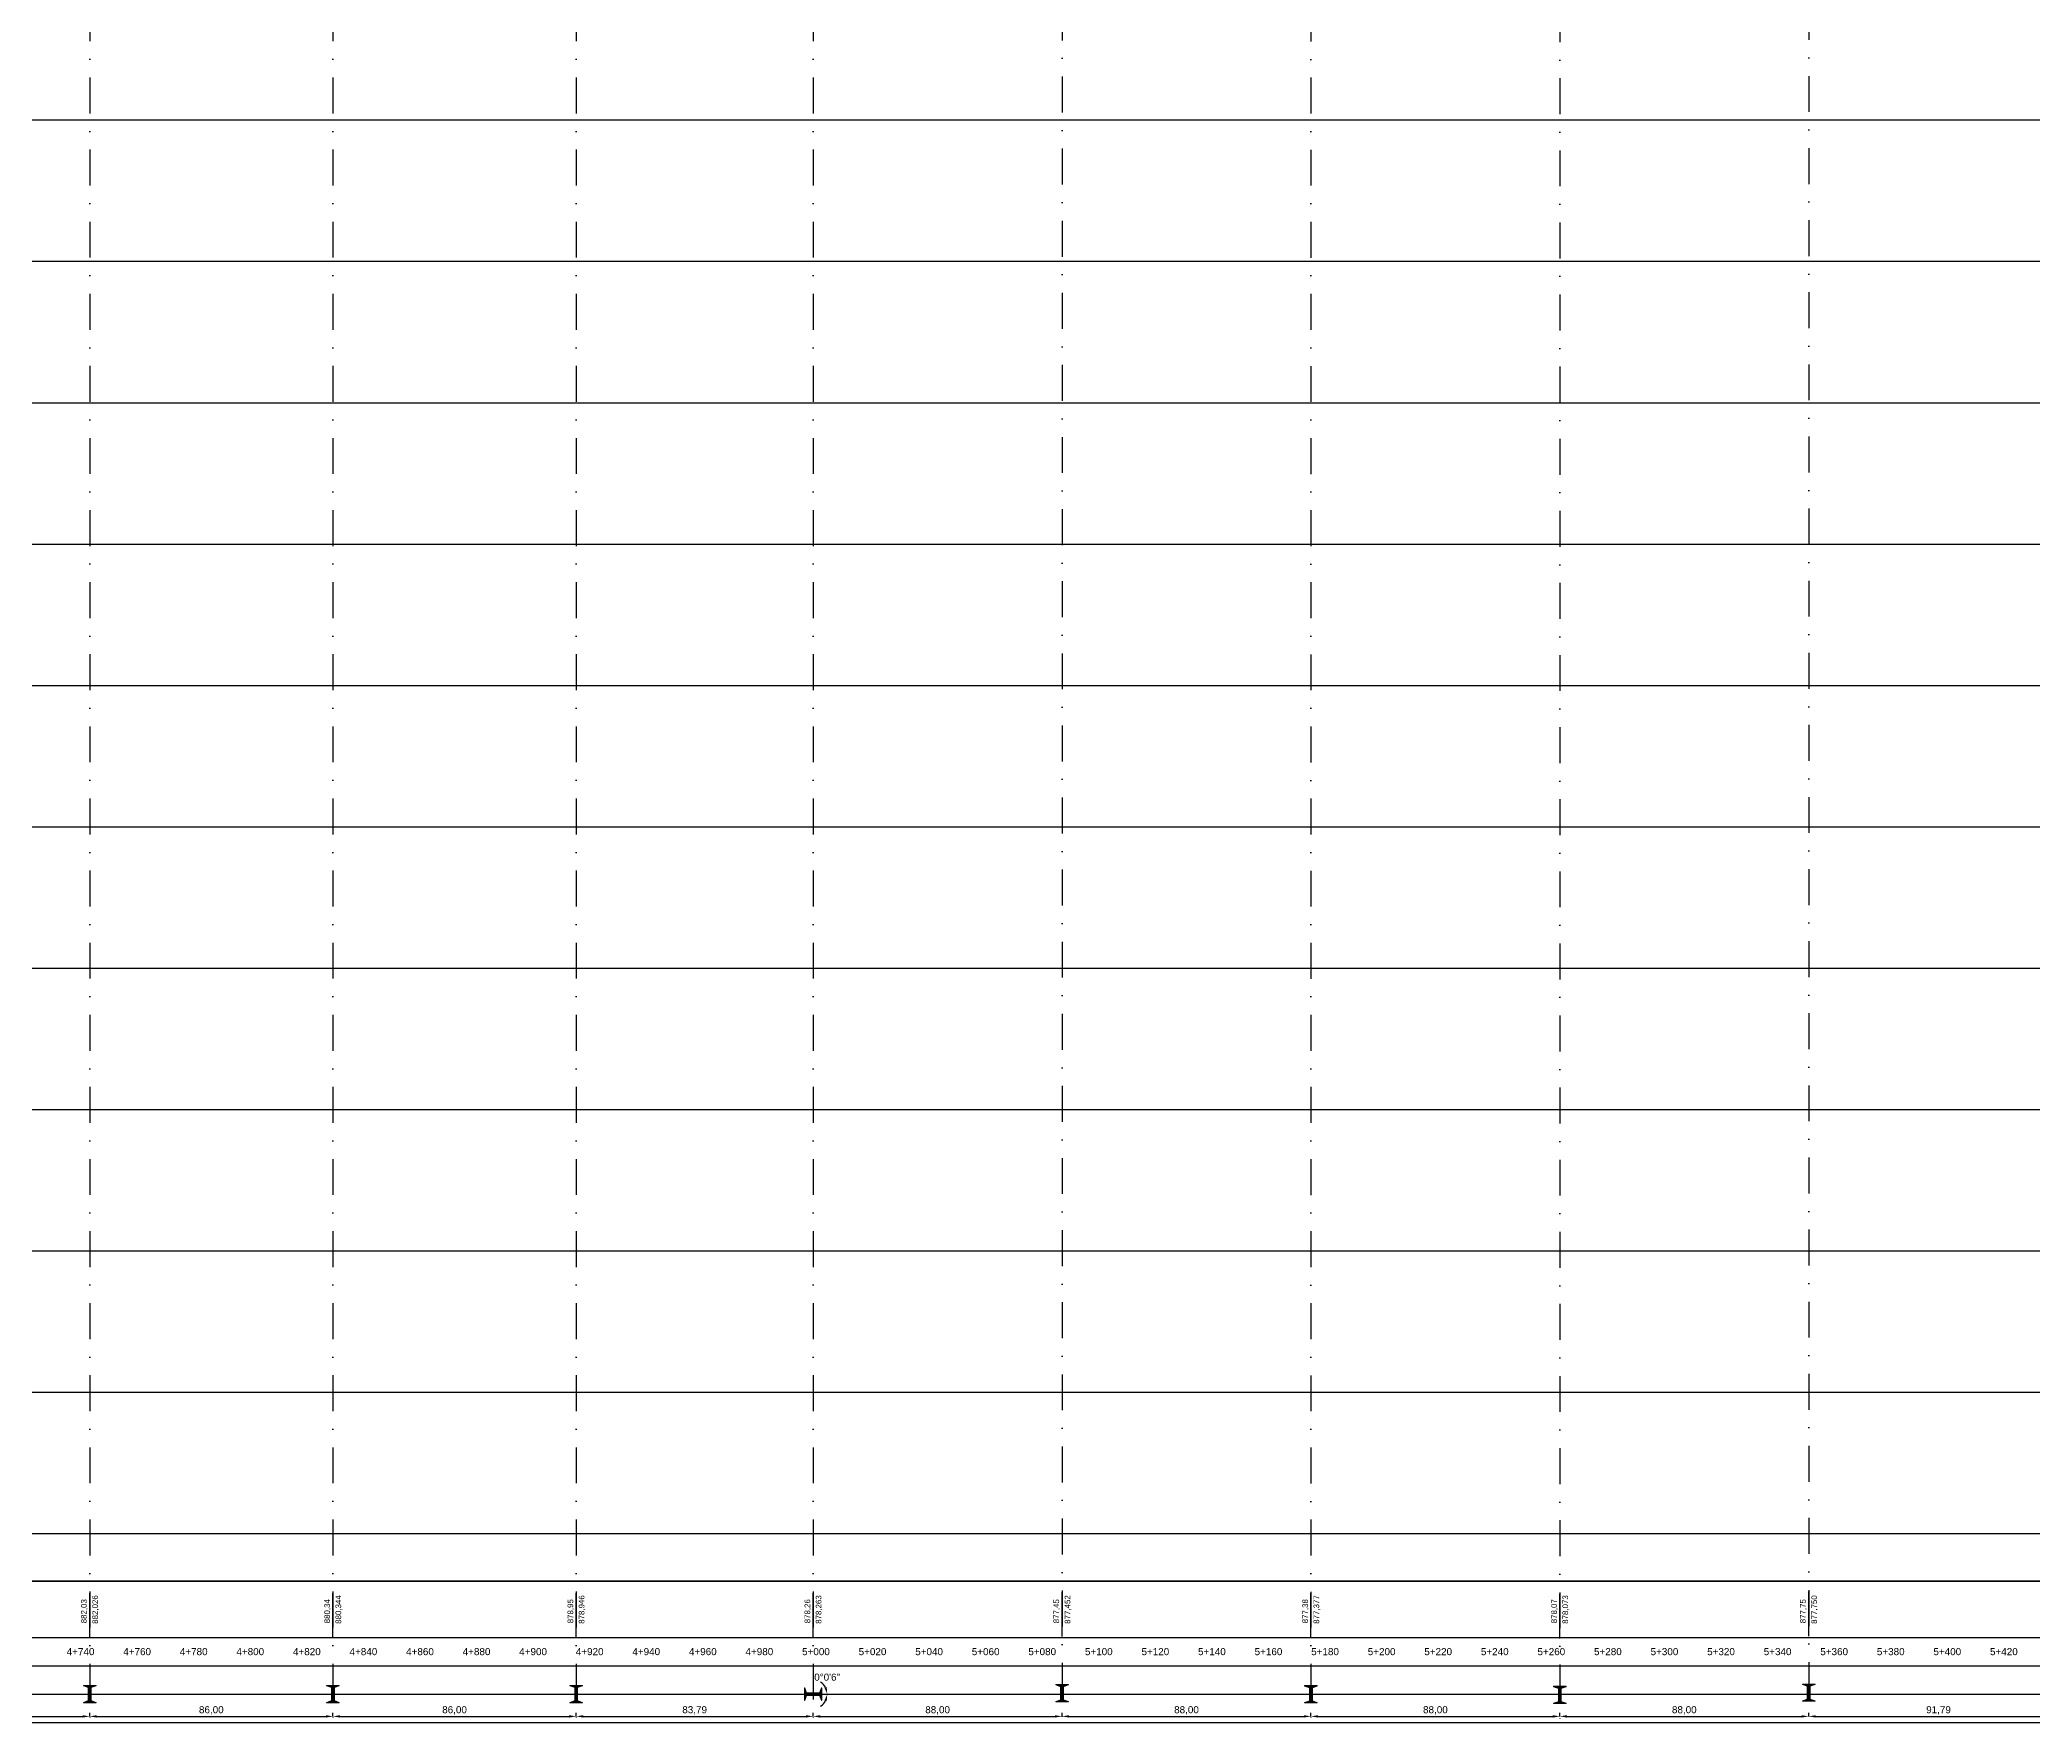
# Model space of a CAD drawing. Header units: metres. Extents: x -121 to 9872, y 3505 to 10721.
# Drawn here: x 4744 to 5449, y 5510 to 6105 of the extents above; entities that cross this region are included whole.
import ezdxf
from ezdxf.enums import TextEntityAlignment as Align

# ---------------------------------------------------------------- set-up
doc = ezdxf.new("R2010")
doc.units = ezdxf.units.M
doc.set_wipeout_variables(frame=1)
doc.header["$PDMODE"] = 2
doc.linetypes.add('DASHDOT', pattern=[25.4, 12.7, -6.35, 0, -6.35])
for name, color, linetype in [('EsquemáticoAlinhamento', 7, 'Continuous'), ('GRID', 253, 'Continuous'), ('Modelo_CotaTerreno_Perfil', 7, 'Continuous'), ('Perfil - Caixa', 251, 'Continuous'), ('Perfil - Texto Estaca', 7, 'Continuous'), ('Poste', 7, 'Continuous'), ('Poste Perfil', 251, 'Continuous'), ('Vertice', 8, 'Continuous')]:
    doc.layers.add(name, color=color, linetype=linetype)
doc.styles.add('R80', font='arial.ttf', dxfattribs={"height": 2})
doc.styles.get("Standard").update_dxf_attribs({"font": 'arial.ttf'})
doc.dimstyles.new('ISO-25', dxfattribs={"dimtxt": 2.5, "dimasz": 2.5, "dimexe": 1.25, "dimexo": 0.625, "dimtad": 1, "dimzin": 1, "dimtxsty": 'Standard', "dimcen": 2.5, "dimaunit": 1, "dimadec": 3, "dimazin": 3, "dimtfac": 1, "dimtmove": 0, "dimatfit": 3, "dimfxlon": 1, "dimarcsym": 0})

# ---------------------------------------------------------------- blocks, each defined once
blk = doc.blocks.new('PosteBloco')
at = {"lineweight": 0}
blk.add_lwpolyline([(-2.3, 0.52), (-2.9, 2.24), (-3.05, 2.24), (-3.05, -2.24), (-2.9, -2.24), (-2.3, -0.52), (2.3, -0.52), (2.9, -2.24), (3.05, -2.24), (3.05, 2.24), (2.9, 2.24), (2.3, 0.52)], close=True, dxfattribs=at)
blk.add_wipeout([(-2.3, 0.52), (-2.9, 2.24), (-3.05, 2.24), (-3.05, -2.24), (-2.9, -2.24), (-2.3, -0.52), (2.3, -0.52), (2.9, -2.24), (3.05, -2.24), (3.05, 2.24), (2.9, 2.24), (2.3, 0.52)]).dxf.layer = 'Poste'
at = {"layer": 'Poste Perfil'}
h = blk.add_hatch(color=256, dxfattribs=at)
h.dxf.hatch_style = 1
h.paths.add_polyline_path([(-2.3, 0.52), (-2.9, 2.24), (-3.05, 2.24), (-3.05, -2.24), (-2.9, -2.24), (-2.3, -0.52), (2.3, -0.52), (2.9, -2.24), (3.05, -2.24), (3.05, 2.24), (2.9, 2.24), (2.3, 0.52)])
at = {"color": 251, "lineweight": 0}
blk.add_circle((0, 0), 0.182, dxfattribs=at)
blk = doc.blocks.new('EsquematicoPlantaGaveta')
at = {"rotation": 269.9999999999131}
blk.add_blockref('PosteBloco', (0, 0), dxfattribs=at)
blk = doc.blocks.new('EsquematicoPlantaTopo')
at = {"layer": 'Poste Perfil'}
blk.add_blockref('PosteBloco', (0, 0), dxfattribs=at)
blk = doc.blocks.new('*D419')
at = {"layer": 'Defpoints', "color": 0, "transparency": 16777216}
for p in [(18.8, 5520.2), (93.89, 5520.2), (98.89, 5520.2), (99.08, 5520.2), (7744.18, 5520.2)]:
    blk.add_point(p, dxfattribs=at)
at = {"layer": 'Vertice', "color": 1, "lineweight": -2, "transparency": 16777216}
blk.add_line((100.33, 5520.2), (99.08, 5520.2), dxfattribs=at)
for start, end in [(27.89534, 55.79069), (304.2082, 332.10354), (359.99889, 360)]:
    blk.add_arc((93.89, 5520.2), 5.19, start, end, dxfattribs=at)
at = {"layer": 'Vertice', "color": 1, "transparency": 16777216}
for points in [[(98.88, 5522.73), (98.07, 5522.53), (99.08, 5520.2)], [(98.07, 5517.88), (98.88, 5517.68), (99.08, 5520.2)]]:
    blk.add_solid(points, dxfattribs=at)
at = {"layer": 'Vertice', "color": 0, "transparency": 16777216, "insert": (98.92, 5525.69), "char_height": 2.5, "attachment_point": 5}
blk.add_mtext('0°0\'4"', dxfattribs=at)
blk = doc.blocks.new('*D420')
at = {"layer": 'Defpoints', "color": 0, "transparency": 16777216}
for p in [(18.8, 5520.21), (317.44, 5520.21), (322.41, 5520.74), (322.7, 5520.39), (7744.18, 5520.21)]:
    blk.add_point(p, dxfattribs=at)
at = {"layer": 'Vertice', "color": 1, "lineweight": -2, "transparency": 16777216}
blk.add_line((323.92, 5520.91), (322.67, 5520.77), dxfattribs=at)
for start, end in [(33.66235, 61.14886), (305.02697, 332.51349), (360, 6.17583)]:
    blk.add_arc((317.44, 5520.21), 5.26, start, end, dxfattribs=at)
at = {"layer": 'Vertice', "color": 1, "transparency": 16777216}
for points in [[(322.21, 5523.26), (321.43, 5522.98), (322.67, 5520.77)], [(321.71, 5517.88), (322.52, 5517.68), (322.7, 5520.21)]]:
    blk.add_solid(points, dxfattribs=at)
at = {"layer": 'Vertice', "color": 0, "transparency": 16777216, "insert": (314.19, 5525.87), "char_height": 2.5, "attachment_point": 5}
blk.add_mtext('6°10\'33"', dxfattribs=at)
blk = doc.blocks.new('*D421')
at = {"layer": 'Defpoints', "color": 0, "transparency": 16777216}
for p in [(408.33, 5525.2), (410.45, 5523.89), (18.8, 5520.21), (408.3, 5520.21), (7744.18, 5520.21)]:
    blk.add_point(p, dxfattribs=at)
at = {"layer": 'Vertice', "color": 1, "lineweight": -2, "transparency": 16777216}
blk.add_arc((408.3, 5520.21), 4.27, 34.0786, 55.55779, dxfattribs=at)
at = {"layer": 'Vertice', "color": 1, "transparency": 16777216}
for points in [[(410.59, 5523.33), (410.84, 5524.12), (408.33, 5524.47)], [(412.23, 5522.72), (411.44, 5522.47), (412.57, 5520.21)]]:
    blk.add_solid(points, dxfattribs=at)
at = {"layer": 'Vertice', "color": 0, "transparency": 16777216, "insert": (418.36, 5525.9), "char_height": 2.5, "attachment_point": 5}
blk.add_mtext('89°38\'11"', dxfattribs=at)
blk = doc.blocks.new('*D422')
at = {"layer": 'Defpoints', "color": 0, "transparency": 16777216}
for p in [(18.8, 5520.21), (1069.43, 5520.21), (1074.72, 5520.21), (1074.72, 5520.21), (7744.18, 5520.21)]:
    blk.add_point(p, dxfattribs=at)
at = {"layer": 'Vertice', "color": 1, "lineweight": -2, "transparency": 16777216}
for start, end in [(27.39362, 54.7536), (305.28003, 332.64002), (360, 0.03363)]:
    blk.add_arc((1069.43, 5520.21), 5.29, start, end, dxfattribs=at)
at = {"layer": 'Vertice', "color": 1, "transparency": 16777216}
for points in [[(1074.53, 5522.74), (1073.72, 5522.54), (1074.72, 5520.21)], [(1073.72, 5517.87), (1074.53, 5517.68), (1074.72, 5520.21)]]:
    blk.add_solid(points, dxfattribs=at)
at = {"layer": 'Vertice', "color": 0, "transparency": 16777216, "insert": (1074.72, 5526.53), "char_height": 2.5, "attachment_point": 5}
blk.add_mtext('0°2\'1"', dxfattribs=at)
blk = doc.blocks.new('*D423')
at = {"layer": 'Defpoints', "color": 0, "transparency": 16777216}
for p in [(18.8, 5520.21), (1730.4, 5520.21), (1735.25, 5518.97), (1735.97, 5519.27), (7744.18, 5520.21)]:
    blk.add_point(p, dxfattribs=at)
at = {"layer": 'Vertice', "color": 1, "lineweight": -2, "transparency": 16777216}
blk.add_line((1735.86, 5518.82), (1737.08, 5518.51), dxfattribs=at)
for start, end in [(25.60978, 51.21956), (294.49933, 320.10911), (345.71889, 360)]:
    blk.add_arc((1730.4, 5520.21), 5.64, start, end, dxfattribs=at)
at = {"layer": 'Vertice', "color": 1, "transparency": 16777216}
for points in [[(1735.9, 5522.74), (1735.08, 5522.55), (1736.04, 5520.21)], [(1734.36, 5516.78), (1735.1, 5516.4), (1735.87, 5518.81)]]:
    blk.add_solid(points, dxfattribs=at)
at = {"layer": 'Vertice', "color": 0, "transparency": 16777216, "insert": (1735.58, 5526.22), "char_height": 2.5, "attachment_point": 5}
blk.add_mtext('14°16\'52"', dxfattribs=at)
blk = doc.blocks.new('*D424')
at = {"layer": 'Defpoints', "color": 0, "transparency": 16777216}
for p in [(18.8, 5520.21), (2179.17, 5520.21), (2184.17, 5520.21), (2184.17, 5520.21), (7744.18, 5520.21)]:
    blk.add_point(p, dxfattribs=at)
at = {"layer": 'Vertice', "color": 1, "lineweight": -2, "transparency": 16777216}
for start, end in [(28.97836, 57.95672), (302.04245, 331.02081), (359.99917, 360)]:
    blk.add_arc((2179.18, 5520.21), 5, start, end, dxfattribs=at)
at = {"layer": 'Vertice', "color": 1, "transparency": 16777216}
for points in [[(2183.95, 5522.73), (2183.14, 5522.52), (2184.17, 5520.21)], [(2183.14, 5517.89), (2183.95, 5517.68), (2184.17, 5520.21)]]:
    blk.add_solid(points, dxfattribs=at)
at = {"layer": 'Vertice', "color": 0, "transparency": 16777216, "insert": (2183.93, 5526.57), "char_height": 2.5, "attachment_point": 5}
blk.add_mtext('0°0\'3"', dxfattribs=at)
blk = doc.blocks.new('*D425')
at = {"layer": 'Defpoints', "color": 0, "transparency": 16777216}
for p in [(18.8, 5520.21), (2756.33, 5520.21), (2761.3, 5520.69), (2761.3, 5520.37), (7744.18, 5520.21)]:
    blk.add_point(p, dxfattribs=at)
at = {"layer": 'Vertice', "color": 1, "lineweight": -2, "transparency": 16777216}
for start, end in [(34.61408, 63.6901), (301.84795, 330.92398), (360, 5.53806)]:
    blk.add_arc((2756.33, 5520.21), 4.98, start, end, dxfattribs=at)
at = {"layer": 'Vertice', "color": 1, "transparency": 16777216}
for points in [[(2760.82, 5523.18), (2760.03, 5522.89), (2761.28, 5520.69)], [(2760.27, 5517.89), (2761.08, 5517.68), (2761.31, 5520.21)]]:
    blk.add_solid(points, dxfattribs=at)
at = {"layer": 'Vertice', "color": 0, "transparency": 16777216, "insert": (2762.28, 5526.53), "char_height": 2.5, "attachment_point": 5}
blk.add_mtext('5°32\'17"', dxfattribs=at)
blk = doc.blocks.new('*D426')
at = {"layer": 'Defpoints', "color": 0, "transparency": 16777216}
for p in [(18.8, 5520.21), (3042.28, 5520.21), (3047.25, 5520.33), (3047.27, 5520.57), (7744.18, 5520.21)]:
    blk.add_point(p, dxfattribs=at)
at = {"layer": 'Vertice', "color": 1, "lineweight": -2, "transparency": 16777216}
for start, end in [(33.26399, 62.38049), (301.76701, 330.88351), (360, 4.1475)]:
    blk.add_arc((3042.28, 5520.21), 4.97, start, end, dxfattribs=at)
at = {"layer": 'Vertice', "color": 1, "transparency": 16777216}
for points in [[(3046.83, 5523.07), (3046.05, 5522.8), (3047.24, 5520.56)], [(3046.22, 5517.89), (3047.03, 5517.68), (3047.25, 5520.21)]]:
    blk.add_solid(points, dxfattribs=at)
at = {"layer": 'Vertice', "color": 0, "transparency": 16777216, "insert": (3047.09, 5525.65), "char_height": 2.5, "attachment_point": 5}
blk.add_mtext('4°8\'51"', dxfattribs=at)
blk = doc.blocks.new('*D427')
at = {"layer": 'Defpoints', "color": 0, "transparency": 16777216}
for p in [(18.8, 5520.21), (4017.51, 5520.21), (4021.79, 5517.61), (4021.98, 5518.5), (7744.18, 5520.21)]:
    blk.add_point(p, dxfattribs=at)
at = {"layer": 'Vertice', "color": 1, "lineweight": -2, "transparency": 16777216}
for start, end in [(30.31373, 60.62746), (268.10588, 298.41961), (328.73333, 360)]:
    blk.add_arc((4017.51, 5520.21), 4.78, start, end, dxfattribs=at)
at = {"layer": 'Vertice', "color": 1, "transparency": 16777216}
for points in [[(4022.04, 5522.73), (4021.24, 5522.51), (4022.29, 5520.21)], [(4019.5, 5516.3), (4020.07, 5515.7), (4021.6, 5517.72)]]:
    blk.add_solid(points, dxfattribs=at)
at = {"layer": 'Vertice', "color": 0, "transparency": 16777216, "insert": (4024.12, 5526.66), "char_height": 2.5, "attachment_point": 5}
blk.add_mtext('31°16\'0"', dxfattribs=at)
blk = doc.blocks.new('*D428')
at = {"layer": 'Defpoints', "color": 0, "transparency": 16777216}
for p in [(18.8, 5520.21), (4503.97, 5520.21), (4508.96, 5520.08), (4508.96, 5520.02), (7744.18, 5520.21)]:
    blk.add_point(p, dxfattribs=at)
at = {"layer": 'Vertice', "color": 1, "lineweight": -2, "transparency": 16777216}
for start, end in [(28.96918, 57.93836), (299.98969, 328.95887), (357.92806, 360)]:
    blk.add_arc((4503.97, 5520.21), 5, start, end, dxfattribs=at)
at = {"layer": 'Vertice', "color": 1, "transparency": 16777216}
for points in [[(4508.74, 5522.73), (4507.94, 5522.52), (4508.96, 5520.21)], [(4507.85, 5517.75), (4508.65, 5517.51), (4508.96, 5520.02)]]:
    blk.add_solid(points, dxfattribs=at)
at = {"layer": 'Vertice', "color": 0, "transparency": 16777216, "insert": (4509.75, 5526.56), "char_height": 2.5, "attachment_point": 5}
blk.add_mtext('2°4\'19"', dxfattribs=at)
blk = doc.blocks.new('*D429')
at = {"layer": 'Defpoints', "color": 0, "transparency": 16777216}
for p in [(18.8, 5520.2), (5017.76, 5520.2), (5022.76, 5520.2), (5022.76, 5520.2), (7744.18, 5520.2)]:
    blk.add_point(p, dxfattribs=at)
at = {"layer": 'Vertice', "color": 1, "lineweight": -2, "transparency": 16777216}
for start, end in [(28.98172, 57.96343), (302.0349, 331.01662), (359.99833, 360)]:
    blk.add_arc((5017.76, 5520.2), 5, start, end, dxfattribs=at)
at = {"layer": 'Vertice', "color": 1, "transparency": 16777216}
for points in [[(5022.54, 5522.73), (5021.73, 5522.52), (5022.76, 5520.2)], [(5021.73, 5517.89), (5022.54, 5517.68), (5022.76, 5520.2)]]:
    blk.add_solid(points, dxfattribs=at)
at = {"layer": 'Vertice', "color": 0, "transparency": 16777216, "insert": (5022.7, 5526.2), "char_height": 2.5, "attachment_point": 5}
blk.add_mtext('0°0\'6"', dxfattribs=at)
blk = doc.blocks.new('*D430')
at = {"layer": 'Defpoints', "color": 0, "transparency": 16777216}
for p in [(18.8, 5520.21), (5531.56, 5520.21), (5536.33, 5518.74), (5536.34, 5519.24), (7744.18, 5520.21)]:
    blk.add_point(p, dxfattribs=at)
at = {"layer": 'Vertice', "color": 1, "lineweight": -2, "transparency": 16777216}
for start, end in [(29.66491, 59.32983), (283.58989, 313.25481), (342.91972, 360)]:
    blk.add_arc((5531.56, 5520.21), 4.88, start, end, dxfattribs=at)
at = {"layer": 'Vertice', "color": 1, "transparency": 16777216}
for points in [[(5536.2, 5522.73), (5535.4, 5522.52), (5536.44, 5520.21)], [(5534.55, 5516.87), (5535.26, 5516.43), (5536.22, 5518.77)]]:
    blk.add_solid(points, dxfattribs=at)
at = {"layer": 'Vertice', "color": 0, "transparency": 16777216, "insert": (5538.41, 5526.17), "char_height": 2.5, "attachment_point": 5}
blk.add_mtext('17°4\'49"', dxfattribs=at)
blk = doc.blocks.new('*D431')
at = {"layer": 'Defpoints', "color": 0, "transparency": 16777216}
for p in [(18.8, 5520.21), (6118.98, 5520.21), (6123.58, 5522.15), (6123.87, 5520.86), (7744.18, 5520.21)]:
    blk.add_point(p, dxfattribs=at)
at = {"layer": 'Vertice', "color": 1, "lineweight": -2, "transparency": 16777216}
for start, end in [(52.26643, 81.58092), (301.37102, 330.68551), (360, 22.95194)]:
    blk.add_arc((6118.98, 5520.21), 4.94, start, end, dxfattribs=at)
at = {"layer": 'Vertice', "color": 1, "transparency": 16777216}
for points in [[(6122.33, 5524.37), (6121.67, 5523.86), (6123.53, 5522.13)], [(6122.88, 5517.89), (6123.69, 5517.68), (6123.92, 5520.21)]]:
    blk.add_solid(points, dxfattribs=at)
at = {"layer": 'Vertice', "color": 0, "transparency": 16777216, "insert": (6126.09, 5526.83), "char_height": 2.5, "attachment_point": 5}
blk.add_mtext('22°57\'7"', dxfattribs=at)
blk = doc.blocks.new('*D432')
at = {"layer": 'Defpoints', "color": 0, "transparency": 16777216}
for p in [(6649.93, 5525.21), (6652.44, 5524.55), (18.8, 5520.21), (6649.93, 5520.21), (7744.18, 5520.21)]:
    blk.add_point(p, dxfattribs=at)
at = {"layer": 'Vertice', "color": 1, "lineweight": -2, "transparency": 16777216}
blk.add_line((6649.93, 5526.47), (6649.93, 5525.22), dxfattribs=at)
blk.add_arc((6649.93, 5520.21), 5.02, 28.8541, 61.14562, dxfattribs=at)
at = {"layer": 'Vertice', "color": 1, "transparency": 16777216}
for points in [[(6652.25, 5524.2), (6652.45, 5525), (6649.93, 5525.22)], [(6654.73, 5522.73), (6653.92, 5522.52), (6654.95, 5520.21)]]:
    blk.add_solid(points, dxfattribs=at)
at = {"layer": 'Vertice', "color": 0, "transparency": 16777216, "insert": (6658.64, 5527.59), "char_height": 2.5, "attachment_point": 5}
blk.add_mtext('89°59\'59"', dxfattribs=at)
blk = doc.blocks.new('*D433')
at = {"layer": 'Defpoints', "color": 0, "transparency": 16777216}
for p in [(18.8, 5520.21), (7509.49, 5520.21), (7511.64, 5515.69), (7512.76, 5517.15), (7744.18, 5520.21)]:
    blk.add_point(p, dxfattribs=at)
at = {"layer": 'Vertice', "color": 1, "lineweight": -2, "transparency": 16777216}
for start, end in [(32.40299, 64.80598), (230.7393, 263.14229), (295.54528, 360)]:
    blk.add_arc((7509.49, 5520.21), 4.48, start, end, dxfattribs=at)
at = {"layer": 'Vertice', "color": 1, "transparency": 16777216}
for points in [[(7513.67, 5522.72), (7512.87, 5522.49), (7513.97, 5520.21)], [(7508.88, 5516.17), (7509.02, 5515.35), (7511.42, 5516.16)]]:
    blk.add_solid(points, dxfattribs=at)
at = {"layer": 'Vertice', "color": 0, "transparency": 16777216, "insert": (7514.58, 5525.71), "char_height": 2.5, "attachment_point": 5}
blk.add_mtext('64°27\'17"', dxfattribs=at)
blk = doc.blocks.new('*D491')
at = {"color": 0, "lineweight": -2, "transparency": 16777216}
for p, q in [((4675.97, 5512.34), (4675.97, 5513.59)), ((4678.47, 5512.34), (4759.47, 5512.34)), ((4761.97, 5512.34), (4761.97, 5513.59))]:
    blk.add_line(p, q, dxfattribs=at)
at = {"color": 0, "transparency": 16777216}
for points in [[(4678.47, 5512.76), (4678.47, 5511.92), (4675.97, 5512.34)], [(4759.47, 5512.76), (4759.47, 5511.92), (4761.97, 5512.34)]]:
    blk.add_solid(points, dxfattribs=at)
at = {"layer": 'Defpoints', "color": 0, "transparency": 16777216}
for p in [(4675.97, 5512.34), (4761.97, 5512.34), (4761.97, 5512.34)]:
    blk.add_point(p, dxfattribs=at)
at = {"color": 0, "transparency": 16777216, "insert": (4718.97, 5514.47), "char_height": 2.5, "attachment_point": 5}
blk.add_mtext('86,00', dxfattribs=at)
blk = doc.blocks.new('*D492')
at = {"color": 0, "lineweight": -2, "transparency": 16777216}
for p, q in [((4761.97, 5512.34), (4761.97, 5513.59)), ((4764.47, 5512.34), (4845.47, 5512.34)), ((4847.97, 5512.34), (4847.97, 5513.59))]:
    blk.add_line(p, q, dxfattribs=at)
at = {"color": 0, "transparency": 16777216}
for points in [[(4764.47, 5512.76), (4764.47, 5511.92), (4761.97, 5512.34)], [(4845.47, 5512.76), (4845.47, 5511.92), (4847.97, 5512.34)]]:
    blk.add_solid(points, dxfattribs=at)
at = {"layer": 'Defpoints', "color": 0, "transparency": 16777216}
for p in [(4761.97, 5512.34), (4847.97, 5512.34), (4847.97, 5512.34)]:
    blk.add_point(p, dxfattribs=at)
at = {"color": 0, "transparency": 16777216, "insert": (4804.97, 5514.47), "char_height": 2.5, "attachment_point": 5}
blk.add_mtext('86,00', dxfattribs=at)
blk = doc.blocks.new('*D493')
at = {"color": 0, "lineweight": -2, "transparency": 16777216}
for p, q in [((4847.97, 5512.34), (4847.97, 5513.59)), ((4850.47, 5512.34), (4931.47, 5512.34)), ((4933.97, 5512.34), (4933.97, 5513.59))]:
    blk.add_line(p, q, dxfattribs=at)
at = {"color": 0, "transparency": 16777216}
for points in [[(4850.47, 5512.76), (4850.47, 5511.92), (4847.97, 5512.34)], [(4931.47, 5512.76), (4931.47, 5511.92), (4933.97, 5512.34)]]:
    blk.add_solid(points, dxfattribs=at)
at = {"layer": 'Defpoints', "color": 0, "transparency": 16777216}
for p in [(4847.97, 5512.34), (4933.97, 5512.34), (4933.97, 5512.34)]:
    blk.add_point(p, dxfattribs=at)
at = {"color": 0, "transparency": 16777216, "insert": (4890.97, 5514.47), "char_height": 2.5, "attachment_point": 5}
blk.add_mtext('86,00', dxfattribs=at)
blk = doc.blocks.new('*D494')
at = {"color": 0, "lineweight": -2, "transparency": 16777216}
for p, q in [((4933.97, 5512.34), (4933.97, 5513.59)), ((4936.47, 5512.34), (5015.26, 5512.34)), ((5017.76, 5512.34), (5017.76, 5513.59))]:
    blk.add_line(p, q, dxfattribs=at)
at = {"color": 0, "transparency": 16777216}
for points in [[(4936.47, 5512.76), (4936.47, 5511.92), (4933.97, 5512.34)], [(5015.26, 5512.76), (5015.26, 5511.92), (5017.76, 5512.34)]]:
    blk.add_solid(points, dxfattribs=at)
at = {"layer": 'Defpoints', "color": 0, "transparency": 16777216}
for p in [(4933.97, 5512.34), (5017.76, 5512.34), (5017.76, 5512.34)]:
    blk.add_point(p, dxfattribs=at)
at = {"color": 0, "transparency": 16777216, "insert": (4975.86, 5514.47), "char_height": 2.5, "attachment_point": 5}
blk.add_mtext('83,79', dxfattribs=at)
blk = doc.blocks.new('*D495')
at = {"color": 0, "lineweight": -2, "transparency": 16777216}
for p, q in [((5017.76, 5512.34), (5017.76, 5513.59)), ((5020.26, 5512.34), (5103.26, 5512.34)), ((5105.76, 5512.34), (5105.76, 5513.59))]:
    blk.add_line(p, q, dxfattribs=at)
at = {"color": 0, "transparency": 16777216}
for points in [[(5020.26, 5512.76), (5020.26, 5511.92), (5017.76, 5512.34)], [(5103.26, 5512.76), (5103.26, 5511.92), (5105.76, 5512.34)]]:
    blk.add_solid(points, dxfattribs=at)
at = {"layer": 'Defpoints', "color": 0, "transparency": 16777216}
for p in [(5017.76, 5512.34), (5105.76, 5512.34), (5105.76, 5512.34)]:
    blk.add_point(p, dxfattribs=at)
at = {"color": 0, "transparency": 16777216, "insert": (5061.76, 5514.47), "char_height": 2.5, "attachment_point": 5}
blk.add_mtext('88,00', dxfattribs=at)
blk = doc.blocks.new('*D496')
at = {"color": 0, "lineweight": -2, "transparency": 16777216}
for p, q in [((5105.76, 5512.34), (5105.76, 5513.59)), ((5108.26, 5512.34), (5191.26, 5512.34)), ((5193.76, 5512.34), (5193.76, 5513.59))]:
    blk.add_line(p, q, dxfattribs=at)
at = {"color": 0, "transparency": 16777216}
for points in [[(5108.26, 5512.76), (5108.26, 5511.92), (5105.76, 5512.34)], [(5191.26, 5512.76), (5191.26, 5511.92), (5193.76, 5512.34)]]:
    blk.add_solid(points, dxfattribs=at)
at = {"layer": 'Defpoints', "color": 0, "transparency": 16777216}
for p in [(5105.76, 5512.34), (5193.76, 5512.34), (5193.76, 5512.34)]:
    blk.add_point(p, dxfattribs=at)
at = {"color": 0, "transparency": 16777216, "insert": (5149.76, 5514.47), "char_height": 2.5, "attachment_point": 5}
blk.add_mtext('88,00', dxfattribs=at)
blk = doc.blocks.new('*D497')
at = {"color": 0, "lineweight": -2, "transparency": 16777216}
for p, q in [((5193.76, 5512.34), (5193.76, 5513.59)), ((5196.26, 5512.34), (5279.26, 5512.34)), ((5281.76, 5512.34), (5281.76, 5513.59))]:
    blk.add_line(p, q, dxfattribs=at)
at = {"color": 0, "transparency": 16777216}
for points in [[(5196.26, 5512.76), (5196.26, 5511.92), (5193.76, 5512.34)], [(5279.26, 5512.76), (5279.26, 5511.92), (5281.76, 5512.34)]]:
    blk.add_solid(points, dxfattribs=at)
at = {"layer": 'Defpoints', "color": 0, "transparency": 16777216}
for p in [(5193.76, 5512.34), (5281.76, 5512.34), (5281.76, 5512.34)]:
    blk.add_point(p, dxfattribs=at)
at = {"color": 0, "transparency": 16777216, "insert": (5237.76, 5514.47), "char_height": 2.5, "attachment_point": 5}
blk.add_mtext('88,00', dxfattribs=at)
blk = doc.blocks.new('*D498')
at = {"color": 0, "lineweight": -2, "transparency": 16777216}
for p, q in [((5281.76, 5512.34), (5281.76, 5513.59)), ((5284.26, 5512.34), (5367.26, 5512.34)), ((5369.76, 5512.34), (5369.76, 5513.59))]:
    blk.add_line(p, q, dxfattribs=at)
at = {"color": 0, "transparency": 16777216}
for points in [[(5284.26, 5512.76), (5284.26, 5511.92), (5281.76, 5512.34)], [(5367.26, 5512.76), (5367.26, 5511.92), (5369.76, 5512.34)]]:
    blk.add_solid(points, dxfattribs=at)
at = {"layer": 'Defpoints', "color": 0, "transparency": 16777216}
for p in [(5281.76, 5512.34), (5369.76, 5512.34), (5369.76, 5512.34)]:
    blk.add_point(p, dxfattribs=at)
at = {"color": 0, "transparency": 16777216, "insert": (5325.76, 5514.47), "char_height": 2.5, "attachment_point": 5}
blk.add_mtext('88,00', dxfattribs=at)
blk = doc.blocks.new('*D499')
at = {"color": 0, "lineweight": -2, "transparency": 16777216}
for p, q in [((5369.76, 5512.34), (5369.76, 5513.59)), ((5372.26, 5512.34), (5459.05, 5512.34)), ((5461.55, 5512.34), (5461.55, 5513.59))]:
    blk.add_line(p, q, dxfattribs=at)
at = {"color": 0, "transparency": 16777216}
for points in [[(5372.26, 5512.76), (5372.26, 5511.92), (5369.76, 5512.34)], [(5459.05, 5512.76), (5459.05, 5511.92), (5461.55, 5512.34)]]:
    blk.add_solid(points, dxfattribs=at)
at = {"layer": 'Defpoints', "color": 0, "transparency": 16777216}
for p in [(5369.76, 5512.34), (5461.55, 5512.34), (5461.55, 5512.34)]:
    blk.add_point(p, dxfattribs=at)
at = {"color": 0, "transparency": 16777216, "insert": (5415.65, 5514.47), "char_height": 2.5, "attachment_point": 5}
blk.add_mtext('91,79', dxfattribs=at)

msp = doc.modelspace()

# ---------------------------------------------------------------- linework, layer by layer
at = {"layer": 'GRID', "linetype": 'DASHDOT'}
for p, q in [((4761.967, 7876.973), (4761.967, 5510.205)), ((4847.967, 7876.973), (4847.967, 5510.205)), ((4933.967, 7876.973), (4933.967, 5510.205)), ((5017.759, 7876.973), (5017.759, 5510.205)), ((5105.758, 7877.309), (5105.758, 5510.541)), ((5193.758, 7876.942), (5193.758, 5510.174)), ((5281.758, 7876.709), (5281.758, 5509.941)), ((5369.758, 7877.505), (5369.758, 5510.737))]:
    msp.add_line(p, q, dxfattribs=at)
at = {"layer": 'GRID'}
for points in [[(-30.298, 5560.205), (-30.298, 7876.973), (7827.812, 7876.973), (7827.812, 5560.205), (-30.298, 5560.205)], [(-30.298, 6076.973), (7827.812, 6076.973)], [(-30.298, 6026.973), (7827.812, 6026.973)], [(-30.298, 5976.973), (7827.812, 5976.973)], [(-30.298, 5926.973), (7827.812, 5926.973)], [(-30.298, 5876.973), (7827.812, 5876.973)], [(-30.298, 5826.973), (7827.812, 5826.973)], [(-30.298, 5776.973), (7827.812, 5776.973)], [(-30.298, 5726.973), (7827.812, 5726.973)], [(-30.298, 5676.973), (7827.812, 5676.973)], [(-30.298, 5626.973), (7827.812, 5626.973)], [(-30.298, 5576.973), (7827.812, 5576.973)]]:
    msp.add_lwpolyline(points, dxfattribs=at)
at = {"layer": 'Modelo_CotaTerreno_Perfil'}
for points in [[(4761.967, 5540.205), (4761.967, 5555.964)], [(4847.967, 5540.205), (4847.967, 5555.964)], [(4933.967, 5540.205), (4933.967, 5555.964)], [(5017.759, 5540.205), (5017.759, 5555.964)], [(5105.758, 5540.541), (5105.758, 5556.3)], [(5193.758, 5540.174), (5193.758, 5555.932)], [(5281.758, 5539.941), (5281.758, 5555.699)], [(5369.758, 5540.737), (5369.758, 5556.496)]]:
    msp.add_lwpolyline(points, dxfattribs=at)
at = {"layer": 'Perfil - Caixa'}
for points in [[(-30.298, 5576.973), (7827.812, 5576.973)], [(18.802, 5560.205), (7827.812, 5560.205)], [(-30.298, 5540.205), (7827.812, 5540.205)], [(-30.298, 5530.205), (7827.812, 5530.205)], [(-30.298, 5510.205), (7827.812, 5510.205)]]:
    msp.add_lwpolyline(points, dxfattribs=at)

# ---------------------------------------------------------------- texts
at = {"layer": 'Modelo_CotaTerreno_Perfil'}
for s, p in [('882,03', (4759.924, 5545.258)), ('882,026', (4763.881, 5545.08)), ('880,34', (4845.924, 5545.258)), ('880,344', (4849.881, 5545.08)), ('878,95', (4931.924, 5545.258)), ('878,946', (4935.881, 5545.08)), ('878,26', (5015.715, 5545.258)), ('878,263', (5019.672, 5545.08)), ('877,45', (5103.715, 5545.258)), ('877,452', (5107.672, 5545.08)), ('877,38', (5191.715, 5545.258)), ('877,377', (5195.672, 5545.08)), ('878,07', (5279.715, 5545.258)), ('878,073', (5283.672, 5545.08)), ('877,75', (5367.715, 5545.258)), ('877,750', (5371.672, 5545.08))]:
    msp.add_text(s, height=2, rotation=90.00021, dxfattribs=at).set_placement(p, align=Align.MIDDLE_LEFT)
at = {"layer": 'Perfil - Texto Estaca', "linetype": 'ByBlock', "char_height": 2.5, "attachment_point": 8, "style": 'R80'}
for s, insert in [('{\\fArial|b0|i0|c0|p34;\\C7;4+740}', (4758.748, 5533.955)), ('{\\fArial|b0|i0|c0|p34;\\C7;4+760}', (4778.748, 5533.955)), ('{\\fArial|b0|i0|c0|p34;\\C7;4+780}', (4798.748, 5533.955)), ('{\\fArial|b0|i0|c0|p34;\\C7;4+800}', (4818.748, 5533.955)), ('{\\fArial|b0|i0|c0|p34;\\C7;4+820}', (4838.748, 5533.955)), ('{\\fArial|b0|i0|c0|p34;\\C7;4+840}', (4858.748, 5533.955)), ('{\\fArial|b0|i0|c0|p34;\\C7;4+860}', (4878.748, 5533.955)), ('{\\fArial|b0|i0|c0|p34;\\C7;4+880}', (4898.748, 5533.955)), ('{\\fArial|b0|i0|c0|p34;\\C7;4+900}', (4918.748, 5533.955)), ('{\\fArial|b0|i0|c0|p34;\\C7;4+920}', (4938.748, 5533.955)), ('{\\fArial|b0|i0|c0|p34;\\C7;4+940}', (4958.748, 5533.955)), ('{\\fArial|b0|i0|c0|p34;\\C7;4+960}', (4978.748, 5533.955)), ('{\\fArial|b0|i0|c0|p34;\\C7;4+980}', (4998.748, 5533.955)), ('{\\fArial|b0|i0|c0|p34;\\C7;5+000}', (5018.748, 5533.955)), ('{\\fArial|b0|i0|c0|p34;\\C7;5+020}', (5038.748, 5533.955)), ('{\\fArial|b0|i0|c0|p34;\\C7;5+040}', (5058.748, 5533.955)), ('{\\fArial|b0|i0|c0|p34;\\C7;5+060}', (5078.748, 5533.955)), ('{\\fArial|b0|i0|c0|p34;\\C7;5+080}', (5098.748, 5533.955)), ('{\\fArial|b0|i0|c0|p34;\\C7;5+100}', (5118.748, 5533.955)), ('{\\fArial|b0|i0|c0|p34;\\C7;5+120}', (5138.748, 5533.955)), ('{\\fArial|b0|i0|c0|p34;\\C7;5+140}', (5158.748, 5533.955)), ('{\\fArial|b0|i0|c0|p34;\\C7;5+160}', (5178.748, 5533.955)), ('{\\fArial|b0|i0|c0|p34;\\C7;5+180}', (5198.748, 5533.955)), ('{\\fArial|b0|i0|c0|p34;\\C7;5+200}', (5218.748, 5533.955)), ('{\\fArial|b0|i0|c0|p34;\\C7;5+220}', (5238.748, 5533.955)), ('{\\fArial|b0|i0|c0|p34;\\C7;5+240}', (5258.748, 5533.955)), ('{\\fArial|b0|i0|c0|p34;\\C7;5+260}', (5278.748, 5533.955)), ('{\\fArial|b0|i0|c0|p34;\\C7;5+280}', (5298.748, 5533.955)), ('{\\fArial|b0|i0|c0|p34;\\C7;5+300}', (5318.748, 5533.955)), ('{\\fArial|b0|i0|c0|p34;\\C7;5+320}', (5338.748, 5533.955)), ('{\\fArial|b0|i0|c0|p34;\\C7;5+340}', (5358.748, 5533.955)), ('{\\fArial|b0|i0|c0|p34;\\C7;5+360}', (5378.748, 5533.955)), ('{\\fArial|b0|i0|c0|p34;\\C7;5+380}', (5398.748, 5533.955)), ('{\\fArial|b0|i0|c0|p34;\\C7;5+400}', (5418.748, 5533.955)), ('{\\fArial|b0|i0|c0|p34;\\C7;5+420}', (5438.748, 5533.955))]:
    msp.add_mtext(s, dxfattribs=dict(at, insert=insert))

# ---------------------------------------------------------------- next in the draw order: block references
at = {"layer": 'EsquemáticoAlinhamento'}
for name, p in [('EsquematicoPlantaGaveta', (4761.967, 5520.205)), ('EsquematicoPlantaGaveta', (4847.967, 5520.205)), ('EsquematicoPlantaGaveta', (4933.967, 5520.205)), ('EsquematicoPlantaGaveta', (5105.758, 5520.541)), ('EsquematicoPlantaGaveta', (5193.758, 5520.174)), ('EsquematicoPlantaGaveta', (5281.758, 5519.941)), ('EsquematicoPlantaGaveta', (5369.758, 5520.737)), ('EsquematicoPlantaTopo', (5017.759, 5520.205))]:
    msp.add_blockref(name, p, dxfattribs=at)

# ---------------------------------------------------------------- next in the draw order: linework, layer by layer
at = {"layer": 'Perfil - Caixa'}
msp.add_lwpolyline([(18.802, 5520.205), (7744.176, 5520.205)], dxfattribs=at)
at = {"layer": 'Vertice'}
msp.add_lwpolyline([(5017.759, 5520.205), (5022.759, 5520.205)], dxfattribs=at)

# ---------------------------------------------------------------- next in the draw order: dimensions: what is measured, and where the dimension line sits
for base, p1, p2, picture, middle in [((4761.967, 5512.339), (4675.967, 5512.339), (4761.967, 5512.339), '*D491', (4718.967, 5514.466)), ((4847.967, 5512.339), (4761.967, 5512.339), (4847.967, 5512.339), '*D492', (4804.967, 5514.466)), ((4933.967, 5512.339), (4847.967, 5512.339), (4933.967, 5512.339), '*D493', (4890.967, 5514.466)), ((5017.759, 5512.339), (4933.967, 5512.339), (5017.759, 5512.339), '*D494', (4975.863, 5514.466)), ((5105.758, 5512.339), (5017.759, 5512.339), (5105.758, 5512.339), '*D495', (5061.758, 5514.466)), ((5193.758, 5512.339), (5105.758, 5512.339), (5193.758, 5512.339), '*D496', (5149.758, 5514.466)), ((5281.758, 5512.339), (5193.758, 5512.339), (5281.758, 5512.339), '*D497', (5237.758, 5514.466)), ((5369.758, 5512.339), (5281.758, 5512.339), (5369.758, 5512.339), '*D498', (5325.758, 5514.466)), ((5461.55, 5512.339), (5369.758, 5512.339), (5461.55, 5512.339), '*D499', (5415.654, 5514.466))]:
    dim = msp.add_linear_dim(base=base, p1=p1, p2=p2, dimstyle='ISO-25', override={"dimtmove": 1})
    dim.commit()
    dim.dimension.update_dxf_attribs({"geometry": picture, "text_midpoint": middle})
at = {"layer": 'Vertice', "color": 7}
for base, line1, line2, picture, middle in [((6652.437, 5524.55), ((6649.928, 5520.205), (6649.928, 5525.205)), ((18.802, 5520.205), (7744.176, 5520.205)), '*D432', (6658.644, 5527.592)), ((6123.8744, 5520.8628), ((18.8023, 5520.2051), (7744.1763, 5520.2051)), ((6118.9783, 5520.2051), (6123.5825, 5522.1549)), '*D431', (6126.0928, 5526.8342)), ((4021.9793, 5518.5039), ((18.8023, 5520.2051), (7744.1763, 5520.2051)), ((4017.5114, 5520.2051), (4021.7852, 5517.61)), '*D427', (4024.1228, 5526.6599)), ((2184.1716, 5520.205), ((18.8023, 5520.2051), (7744.1763, 5520.2051)), ((2179.1716, 5520.2051), (2184.1716, 5520.205)), '*D424', (2183.9321, 5526.5691)), ((4508.9635, 5520.0846), ((18.8023, 5520.2051), (7744.1763, 5520.2051)), ((4503.9673, 5520.2051), (4508.9641, 5520.0243)), '*D428', (4509.7514, 5526.5628)), ((2761.3027, 5520.3655), ((18.8023, 5520.2051), (7744.1763, 5520.2051)), ((2756.3256, 5520.2051), (2761.3023, 5520.6876)), '*D425', (2762.2845, 5526.5274)), ((1735.9665, 5519.2722), ((1730.4042, 5520.2051), (1735.2497, 5518.9717)), ((18.8023, 5520.2051), (7744.1763, 5520.2051)), '*D423', (1735.5826, 5526.2192)), ((5022.7586, 5520.205), ((18.8023, 5520.2051), (7744.1763, 5520.2051)), ((5017.7586, 5520.2051), (5022.7586, 5520.2049)), '*D429', (5022.6978, 5526.2011)), ((5536.34215, 5519.24104), ((18.80233, 5520.2051), (7744.17633, 5520.20509)), ((5531.55533, 5520.20509), (5536.3348, 5518.73654)), '*D430', (5538.40974, 5526.1711)), ((322.7013, 5520.3941), ((18.8023, 5520.2051), (7744.1763, 5520.2051)), ((317.4431, 5520.2051), (322.4141, 5520.743)), '*D420', (314.1906, 5525.8694)), ((7512.764, 5517.151), ((18.802, 5520.205), (7744.176, 5520.205)), ((7509.486, 5520.205), (7511.642, 5515.694)), '*D433', (7514.577, 5525.709)), ((99.077, 5520.205), ((18.8023, 5520.2051), (7744.1763, 5520.2051)), ((93.8909, 5520.2051), (98.8909, 5520.205)), '*D419', (98.9164, 5525.6923)), ((3047.253248, 5520.325074), ((18.80233, 5520.205095), (7744.176329, 5520.205095)), ((3042.28183, 5520.205095), (3047.268736, 5520.566717)), '*D426', (3047.088821, 5525.654913))]:
    dim = msp.add_angular_dim_2l(base=base, line1=line1, line2=line2, dimstyle='ISO-25', override={"dimclrd": 1, "dimclre": 1, "dimaunit": 1, "dimadec": 3, "dimtmove": 1}, dxfattribs=at)
    dim.commit()
    dim.dimension.update_dxf_attribs({"geometry": picture, "text_midpoint": middle, "dimtype": 162})
at = {"layer": 'Vertice', "color": 0}
for base, line2, picture, middle in [((1074.7176, 5520.2061), ((1069.4321, 5520.2051), (1074.7177, 5520.2082)), '*D422', (1074.7165, 5526.5328)), ((410.4517, 5523.8903), ((408.3032, 5520.2051), (408.335, 5525.205)), '*D421', (418.3568, 5525.9005))]:
    dim = msp.add_angular_dim_2l(base=base, line1=((18.8023, 5520.2051), (7744.1763, 5520.2051)), line2=line2, dimstyle='ISO-25', override={"dimclrd": 1, "dimclre": 1, "dimaunit": 1, "dimadec": 3, "dimtmove": 1}, dxfattribs=at)
    dim.commit()
    dim.dimension.update_dxf_attribs({"geometry": picture, "text_midpoint": middle, "dimtype": 162})

doc.saveas('drawing.dxf')
